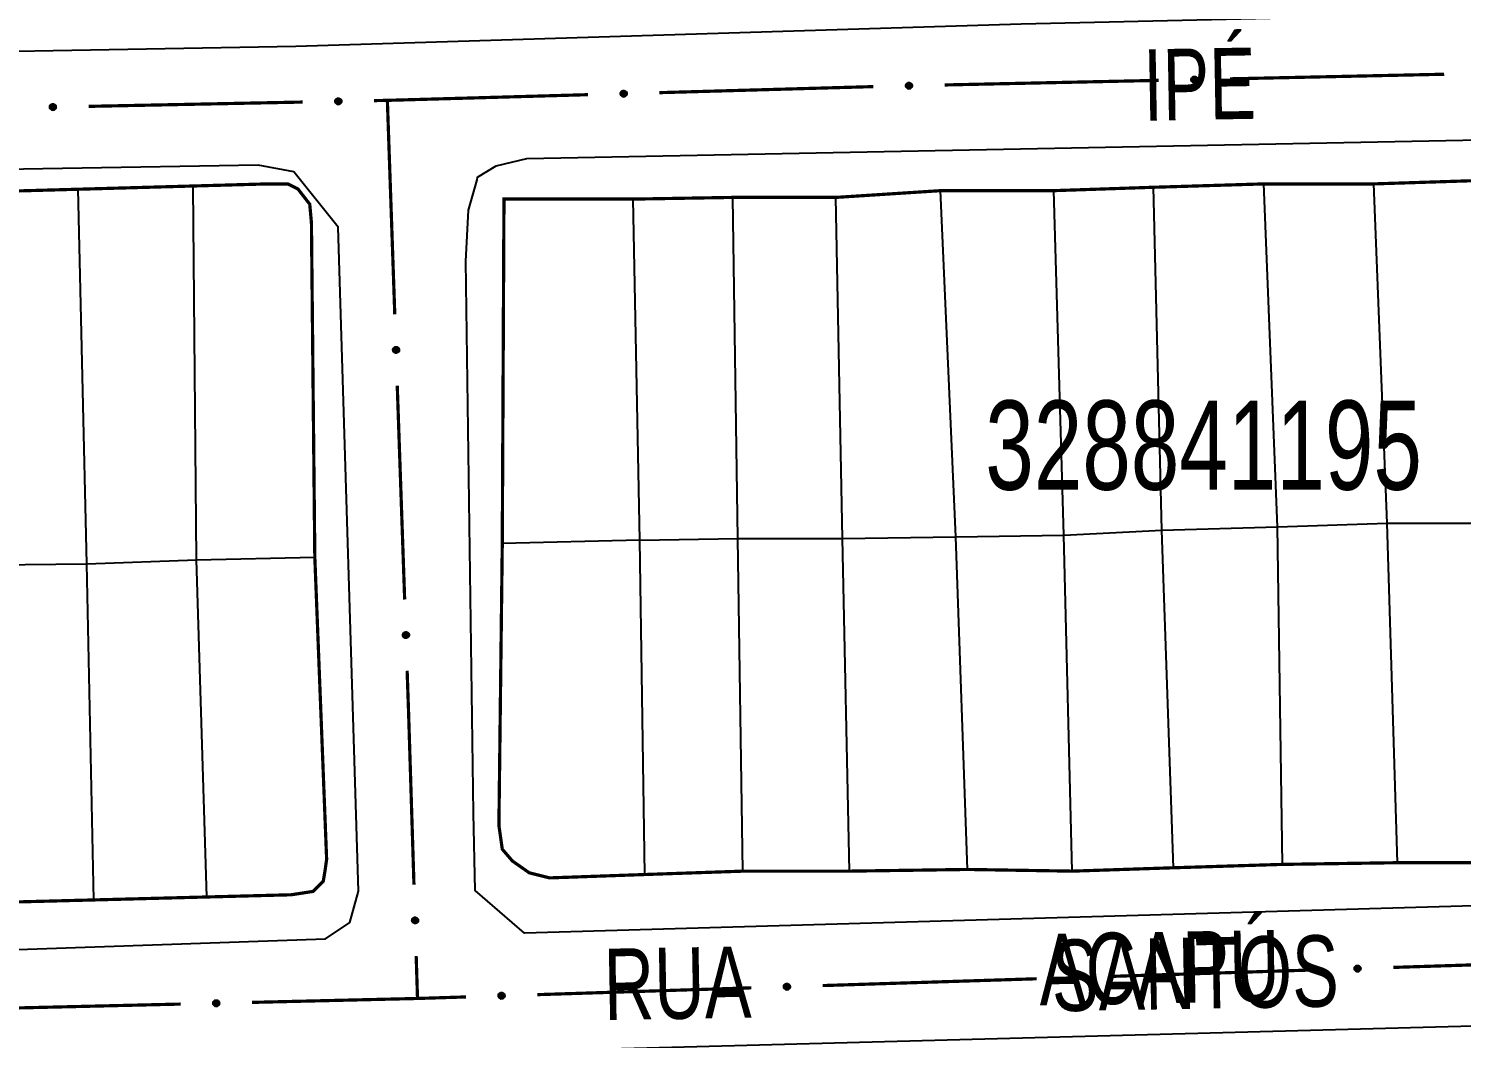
# Model space of a CAD drawing. Extents: x 203604 to 204690, y 4848469 to 4850418.
# Drawn here: x 203975.6 to 204055.9, y 4849957.9 to 4850014.5 of the extents above; entities that cross this region are included whole.
import ezdxf

# ---------------------------------------------------------------- set-up
doc = ezdxf.new("R2010")
doc.units = 0
doc.header["$LTSCALE"] = 1.5
doc.header["$MEASUREMENT"] = 0
for name, color, linetype in [('CD_MALHA_LOTES', 7, 'CONTINUOUS'), ('CD_TXT_QUADRA', 2, 'CONTINUOUS'), ('RU-QUADRA', 210, 'CONTINUOUS'), ('SV-EIXO-RUA-PAV', 20, 'CONTINUOUS'), ('SV-RUA-PAVIM', 7, 'CONTINUOUS'), ('SV-TXT-RUA-PAV', 7, 'CONTINUOUS'), ('SV-TXT-VIA-ATUAL', 250, 'CONTINUOUS')]:
    doc.layers.add(name, color=color, linetype=linetype)
doc.styles.add('ARIAL', font='ARIAL.SHX')

msp = doc.modelspace()

# ---------------------------------------------------------------- linework, layer by layer
at = {"layer": 'CD_MALHA_LOTES', "linetype": 'Continuous', "flags": 128}
for points in [[(204051.027176, 4850005.795959), (204056.896278, 4850005.985285)], [(203973.113545, 4850005.347641), (203978.413129, 4850005.49698)], [(203978.413129, 4850005.49698), (203984.853097, 4850005.678455)], [(203978.894024, 4849984.4968), (203978.413129, 4850005.49698)], [(203984.853097, 4850005.678455), (203989.022957, 4850005.795959), (203990.158912, 4850005.795959), (203990.72689, 4850005.51197), (203991.38953, 4850004.660004), (203991.484193, 4850003.618712), (203991.673519, 4849984.875452)], [(203985.044121, 4849984.715633), (203984.853097, 4850005.678455)], [(204020.877033, 4850005.038656), (204026.746135, 4850005.417307)], [(204026.746135, 4850005.417307), (204033.088551, 4850005.417307)], [(204027.598101, 4849986.011407), (204026.746135, 4850005.417307)], [(204033.088551, 4850005.417307), (204038.673664, 4850005.606633)], [(204033.656529, 4849986.10607), (204033.088551, 4850005.417307)], [(204038.673664, 4850005.606633), (204044.874086, 4850005.795959)], [(204039.146979, 4849986.390059), (204038.673664, 4850005.606633)], [(204045.631389, 4849986.579384), (204044.874086, 4850005.795959)], [(204044.874086, 4850005.795959), (204051.027176, 4850005.795959)], [(204051.78448, 4849986.76871), (204051.027176, 4850005.795959)], [(204002.181104, 4849985.632755), (204002.275767, 4850004.943993)], [(204002.275767, 4850004.943993), (204009.517482, 4850004.943993)], [(204009.517482, 4850004.943993), (204015.102594, 4850005.038656)], [(204009.896133, 4849985.822081), (204009.517482, 4850004.943993)], [(204015.102594, 4850005.038656), (204020.877033, 4850005.038656)], [(204015.386583, 4849985.916744), (204015.102594, 4850005.038656)], [(204021.255685, 4849985.916744), (204020.877033, 4850005.038656)], [(204045.631389, 4849986.579384), (204051.78448, 4849986.76871)], [(204051.78448, 4849986.76871), (204057.369593, 4849986.76871)], [(204052.352457, 4849967.741461), (204051.78448, 4849986.76871)], [(204009.896133, 4849985.822081), (204015.386583, 4849985.916744)], [(204015.386583, 4849985.916744), (204021.255685, 4849985.916744)], [(204015.670572, 4849967.268147), (204015.386583, 4849985.916744)], [(204021.255685, 4849985.916744), (204027.598101, 4849986.011407)], [(204021.634337, 4849967.268147), (204021.255685, 4849985.916744)], [(204027.598101, 4849986.011407), (204033.656529, 4849986.10607)], [(204028.260742, 4849967.36281), (204027.598101, 4849986.011407)], [(204033.656529, 4849986.10607), (204039.146979, 4849986.390059)], [(204034.129843, 4849967.268147), (204033.656529, 4849986.10607)], [(204039.146979, 4849986.390059), (204045.631389, 4849986.579384)], [(204039.809619, 4849967.457472), (204039.146979, 4849986.390059)], [(204045.915378, 4849967.646798), (204045.631389, 4849986.579384)], [(204002.181104, 4849985.632755), (204001.991779, 4849969.824046), (204002.181104, 4849968.498765), (204002.749082, 4849967.836124), (204003.695711, 4849967.173484), (204004.831667, 4849966.889495), (204010.180122, 4849967.078821)], [(204009.896133, 4849985.822081), (204002.181104, 4849985.632755)], [(204010.180122, 4849967.078821), (204009.896133, 4849985.822081)], [(203973.691167, 4849984.441941), (203978.894024, 4849984.4968)], [(203978.894024, 4849984.4968), (203985.044121, 4849984.715633)], [(203979.280217, 4849965.65395), (203978.894024, 4849984.4968)], [(203985.044121, 4849984.715633), (203991.673519, 4849984.875452)], [(203985.618315, 4849965.819397), (203985.044121, 4849984.715633)], [(203991.673519, 4849984.875452), (203992.33616, 4849967.930787), (203992.241497, 4849967.268147), (203992.146834, 4849966.700169), (203991.578856, 4849966.132191), (203990.348238, 4849965.942866), (203985.618315, 4849965.819397)], [(204039.809619, 4849967.457472), (204034.129843, 4849967.268147)], [(204045.915378, 4849967.646798), (204039.809619, 4849967.457472)], [(204052.352457, 4849967.741461), (204045.915378, 4849967.646798)], [(204057.842907, 4849967.741461), (204052.352457, 4849967.741461)], [(204015.670572, 4849967.268147), (204010.180122, 4849967.078821)], [(204021.634337, 4849967.268147), (204015.670572, 4849967.268147)], [(204028.260742, 4849967.36281), (204021.634337, 4849967.268147)], [(204034.129843, 4849967.268147), (204028.260742, 4849967.36281)], [(203985.618315, 4849965.819397), (203979.280217, 4849965.65395)], [(203979.280217, 4849965.65395), (203974.266498, 4849965.523074)]]:
    msp.add_lwpolyline(points, dxfattribs=at)
at = {"layer": 'RU-QUADRA', "linetype": 'Continuous', "const_width": 0.18, "flags": 128}
for points in [[(204056.896278, 4850005.985285), (204051.027176, 4850005.795959), (204044.874086, 4850005.795959), (204038.673664, 4850005.606633), (204033.088551, 4850005.417307), (204026.746135, 4850005.417307), (204020.877033, 4850005.038656), (204015.102594, 4850005.038656), (204009.517482, 4850004.943993), (204002.275767, 4850004.943993), (204002.181104, 4849985.632755), (204001.991779, 4849969.824046), (204002.181104, 4849968.498765), (204002.749082, 4849967.836124), (204003.695711, 4849967.173484), (204004.831667, 4849966.889495), (204010.180122, 4849967.078821), (204015.670572, 4849967.268147), (204021.634337, 4849967.268147), (204028.260742, 4849967.36281), (204034.129843, 4849967.268147), (204039.809619, 4849967.457472), (204045.915378, 4849967.646798), (204052.352457, 4849967.741461), (204057.842907, 4849967.741461)], [(203974.266498, 4849965.523074), (203979.280217, 4849965.65395), (203985.618315, 4849965.819397), (203990.348238, 4849965.942866), (203991.578856, 4849966.132191), (203992.146834, 4849966.700169), (203992.241497, 4849967.268147), (203992.33616, 4849967.930787), (203991.673519, 4849984.875452), (203991.484193, 4850003.618712), (203991.38953, 4850004.660004), (203990.72689, 4850005.51197), (203990.158912, 4850005.795959), (203989.022957, 4850005.795959), (203984.853097, 4850005.678455), (203978.413129, 4850005.49698), (203973.113545, 4850005.347641)]]:
    msp.add_lwpolyline(points, dxfattribs=at)
at = {"layer": 'SV-EIXO-RUA-PAV', "const_width": 0.18}
for points in [[(204026.979168, 4850011.343294), (204038.976405, 4850011.600777)], [(204042.975485, 4850011.686604), (204054.972722, 4850011.944087)], [(203995.74, 4850010.48), (204006.98666, 4850010.798041)], [(204010.985062, 4850010.91111), (204022.980267, 4850011.250318)], [(203978.994545, 4850010.143128), (203990.992117, 4850010.384489)], [(203994.991308, 4850010.464943), (203995.74, 4850010.48)], [(203995.74, 4850010.48), (203996.155592, 4849998.487199)], [(203996.294123, 4849994.489598), (203996.709715, 4849982.496797)], [(203996.848246, 4849978.499197), (203996.917511, 4849976.500396)], [(203996.917511, 4849976.500396), (203996.93, 4849976.14)], [(203996.93, 4849976.14), (203997.230896, 4849966.50531)], [(203997.355757, 4849962.507259), (203997.418188, 4849960.508234)], [(204036.125989, 4849961.361812), (204048.119914, 4849961.743616)], [(204052.117889, 4849961.870884), (204064.111813, 4849962.252687)], [(204020.13409, 4849960.852741), (204032.128014, 4849961.234544)], [(203988.148195, 4849959.910091), (203997.14567, 4849960.123268)], [(203997.14567, 4849960.123268), (203997.43, 4849960.13)], [(203997.418188, 4849960.508234), (203997.43, 4849960.13)], [(203997.43, 4849960.13), (204000.144216, 4849960.216402)], [(204004.14219, 4849960.34367), (204016.136115, 4849960.725473)], [(203972.95, 4849959.55), (203984.149317, 4849959.815345)]]:
    msp.add_lwpolyline(points, dxfattribs=at)
at = {"layer": 'SV-EIXO-RUA-PAV'}
for points in [[(204040.829936, 4850011.750663), (204040.863265, 4850011.786456), (204040.89923, 4850011.810403), (204040.934975, 4850011.821743), (204040.969174, 4850011.823527), (204041.004368, 4850011.821412), (204041.039379, 4850011.811451), (204041.07579, 4850011.791788), (204041.11193, 4850011.758605), (204041.13404, 4850011.720151), (204041.147032, 4850011.685702), (204041.150946, 4850011.650148), (204041.148318, 4850011.615993), (204041.136769, 4850011.579967), (204041.116482, 4850011.543263), (204041.082236, 4850011.507731), (204041.046817, 4850011.484495), (204041.011954, 4850011.474435), (204040.976186, 4850011.470726), (204040.940282, 4850011.473317), (204040.90597, 4850011.483293), (204040.869052, 4850011.503785), (204040.834429, 4850011.53805), (204040.810851, 4850011.573112), (204040.800304, 4850011.607824), (204040.797446, 4850011.643121), (204040.799138, 4850011.678445), (204040.807686, 4850011.714057), (204040.829936, 4850011.750663)], [(204008.839126, 4850010.96055), (204008.872212, 4850010.99657), (204008.908012, 4850011.020762), (204008.943679, 4850011.032344), (204008.977865, 4850011.034362), (204009.013073, 4850011.032486), (204009.048151, 4850011.022764), (204009.084695, 4850011.003349), (204009.12106, 4850010.970414), (204009.143432, 4850010.932111), (204009.156659, 4850010.897751), (204009.160814, 4850010.862224), (204009.158419, 4850010.828053), (204009.147115, 4850010.791949), (204009.127079, 4850010.755108), (204009.093076, 4850010.719343), (204009.057816, 4850010.695866), (204009.023023, 4850010.685569), (204008.98728, 4850010.681617), (204008.95136, 4850010.683962), (204008.916981, 4850010.693704), (204008.879924, 4850010.713945), (204008.845068, 4850010.747973), (204008.821252, 4850010.782874), (204008.810468, 4850010.817513), (204008.80737, 4850010.85279), (204008.808822, 4850010.888125), (204008.817127, 4850010.923794), (204008.839126, 4850010.96055)], [(204024.833619, 4850011.407353), (204024.866949, 4850011.443146), (204024.902913, 4850011.467094), (204024.938658, 4850011.478433), (204024.972858, 4850011.480217), (204025.008051, 4850011.478102), (204025.043063, 4850011.468141), (204025.079473, 4850011.448478), (204025.115614, 4850011.415296), (204025.137724, 4850011.376841), (204025.150716, 4850011.342392), (204025.15463, 4850011.306838), (204025.152002, 4850011.272683), (204025.140452, 4850011.236657), (204025.120165, 4850011.199954), (204025.08592, 4850011.164421), (204025.0505, 4850011.141185), (204025.015638, 4850011.131125), (204024.979869, 4850011.127417), (204024.943966, 4850011.130007), (204024.909654, 4850011.139983), (204024.872735, 4850011.160475), (204024.838112, 4850011.19474), (204024.814534, 4850011.229803), (204024.803987, 4850011.264514), (204024.801129, 4850011.299811), (204024.802822, 4850011.335136), (204024.81137, 4850011.370747), (204024.833619, 4850011.407353)], [(203976.849084, 4850010.21007), (203976.882461, 4850010.245819), (203976.918458, 4850010.269717), (203976.954218, 4850010.281009), (203976.98842, 4850010.282747), (203977.023611, 4850010.280585), (203977.058609, 4850010.270576), (203977.094993, 4850010.250864), (203977.131089, 4850010.217634), (203977.153147, 4850010.179149), (203977.166093, 4850010.144683), (203977.169959, 4850010.109123), (203977.167285, 4850010.074973), (203977.155687, 4850010.038962), (203977.135351, 4850010.002286), (203977.101058, 4850009.966799), (203977.065607, 4850009.943611), (203977.030731, 4850009.933598), (203976.994958, 4850009.929937), (203976.959057, 4850009.932576), (203976.924759, 4850009.942598), (203976.887868, 4850009.96314), (203976.853291, 4850009.997452), (203976.82976, 4850010.032545), (203976.81926, 4850010.067271), (203976.816449, 4850010.102572), (203976.818189, 4850010.137894), (203976.826785, 4850010.173494), (203976.849084, 4850010.21007)], [(203992.845847, 4850010.531885), (203992.879225, 4850010.567633), (203992.915221, 4850010.591532), (203992.950981, 4850010.602824), (203992.985183, 4850010.604562), (203993.020374, 4850010.602399), (203993.055372, 4850010.592391), (203993.091756, 4850010.572679), (203993.127852, 4850010.539448), (203993.14991, 4850010.500964), (203993.162856, 4850010.466498), (203993.166722, 4850010.430938), (203993.164049, 4850010.396787), (203993.15245, 4850010.360777), (203993.132114, 4850010.3241), (203993.097821, 4850010.288614), (203993.06237, 4850010.265426), (203993.027494, 4850010.255412), (203992.991721, 4850010.251752), (203992.95582, 4850010.25439), (203992.921522, 4850010.264413), (203992.884631, 4850010.284955), (203992.850054, 4850010.319266), (203992.826524, 4850010.35436), (203992.816023, 4850010.389086), (203992.813212, 4850010.424387), (203992.814952, 4850010.459709), (203992.823548, 4850010.495309), (203992.845847, 4850010.531885)], [(203996.329896, 4849996.635805), (203996.366126, 4849996.60295), (203996.390545, 4849996.567305), (203996.402354, 4849996.531712), (203996.404589, 4849996.497539), (203996.402938, 4849996.462321), (203996.393439, 4849996.427181), (203996.374258, 4849996.390514), (203996.341555, 4849996.35394), (203996.303395, 4849996.331325), (203996.26912, 4849996.31788), (203996.233621, 4849996.313498), (203996.199435, 4849996.315675), (203996.163259, 4849996.326749), (203996.126291, 4849996.34655), (203996.09031, 4849996.380324), (203996.06661, 4849996.415435), (203996.056091, 4849996.450161), (203996.051912, 4849996.485878), (203996.054028, 4849996.521813), (203996.063551, 4849996.556253), (203996.083555, 4849996.593438), (203996.117361, 4849996.62851), (203996.152109, 4849996.652548), (203996.186679, 4849996.663552), (203996.221935, 4849996.666875), (203996.257279, 4849996.665648), (203996.293, 4849996.65757), (203996.329896, 4849996.635805)], [(203996.884019, 4849980.645403), (203996.920248, 4849980.612548), (203996.944667, 4849980.576903), (203996.956477, 4849980.54131), (203996.958712, 4849980.507137), (203996.957061, 4849980.471919), (203996.947562, 4849980.436779), (203996.92838, 4849980.400113), (203996.895677, 4849980.363538), (203996.857518, 4849980.340923), (203996.823243, 4849980.327478), (203996.787743, 4849980.323096), (203996.753557, 4849980.325273), (203996.717382, 4849980.336347), (203996.680414, 4849980.356149), (203996.644433, 4849980.389923), (203996.620733, 4849980.425033), (203996.610214, 4849980.459759), (203996.606034, 4849980.495476), (203996.608151, 4849980.531411), (203996.617674, 4849980.565851), (203996.637678, 4849980.603037), (203996.671484, 4849980.638108), (203996.706232, 4849980.662146), (203996.740802, 4849980.67315), (203996.776058, 4849980.676473), (203996.811402, 4849980.675246), (203996.847123, 4849980.667169), (203996.884019, 4849980.645403)], [(203997.398868, 4849964.653331), (203997.434985, 4849964.620353), (203997.459283, 4849964.584624), (203997.470971, 4849964.548991), (203997.473089, 4849964.514811), (203997.471317, 4849964.479598), (203997.461698, 4849964.444491), (203997.442391, 4849964.40789), (203997.409563, 4849964.371428), (203997.371327, 4849964.348943), (203997.337006, 4849964.335615), (203997.301492, 4849964.331355), (203997.267313, 4849964.333649), (203997.231176, 4849964.344846), (203997.194276, 4849964.364774), (203997.15841, 4849964.398671), (203997.13483, 4849964.433862), (203997.12443, 4849964.468625), (203997.120373, 4849964.504355), (203997.122613, 4849964.540283), (203997.132253, 4849964.574691), (203997.152384, 4849964.611807), (203997.18631, 4849964.646763), (203997.22114, 4849964.670682), (203997.255747, 4849964.681568), (203997.291014, 4849964.68477), (203997.326354, 4849964.683422), (203997.362047, 4849964.675223), (203997.398868, 4849964.653331)], [(204049.971791, 4849961.912703), (204050.004748, 4849961.94884), (204050.040462, 4849961.973159), (204050.076088, 4849961.984868), (204050.110267, 4849961.987007), (204050.14548, 4849961.985256), (204050.180594, 4849961.975658), (204050.217206, 4849961.956374), (204050.253688, 4849961.923568), (204050.276196, 4849961.885344), (204050.289544, 4849961.851032), (204050.293826, 4849961.81552), (204050.291552, 4849961.78134), (204050.280377, 4849961.745197), (204050.260471, 4849961.708284), (204050.226596, 4849961.672399), (204050.191419, 4849961.648797), (204050.156663, 4849961.638376), (204050.120934, 4849961.634297), (204050.085006, 4849961.636515), (204050.050592, 4849961.646135), (204050.013464, 4849961.666244), (204049.978487, 4849961.700149), (204049.954547, 4849961.734964), (204049.943641, 4849961.769565), (204049.940417, 4849961.80483), (204049.941743, 4849961.84017), (204049.949922, 4849961.875869), (204049.971791, 4849961.912703)], [(204033.979892, 4849961.403632), (204034.012848, 4849961.439769), (204034.048563, 4849961.464087), (204034.084188, 4849961.475797), (204034.118368, 4849961.477935), (204034.153581, 4849961.476185), (204034.188694, 4849961.466587), (204034.225306, 4849961.447302), (204034.261789, 4849961.414496), (204034.284296, 4849961.376273), (204034.297645, 4849961.34196), (204034.301927, 4849961.306449), (204034.299653, 4849961.272269), (204034.288477, 4849961.236125), (204034.268572, 4849961.199213), (204034.234696, 4849961.163327), (204034.199519, 4849961.139726), (204034.164763, 4849961.129305), (204034.129035, 4849961.125226), (204034.093106, 4849961.127444), (204034.058693, 4849961.137064), (204034.021564, 4849961.157173), (204033.986588, 4849961.191077), (204033.962648, 4849961.225893), (204033.951742, 4849961.260494), (204033.948518, 4849961.295759), (204033.949844, 4849961.331099), (204033.958022, 4849961.366797), (204033.979892, 4849961.403632)], [(204001.996093, 4849960.385489), (204002.02905, 4849960.421626), (204002.064764, 4849960.445945), (204002.100389, 4849960.457654), (204002.134569, 4849960.459793), (204002.169782, 4849960.458042), (204002.204895, 4849960.448444), (204002.241508, 4849960.42916), (204002.27799, 4849960.396354), (204002.300497, 4849960.35813), (204002.313846, 4849960.323818), (204002.318128, 4849960.288306), (204002.315854, 4849960.254126), (204002.304679, 4849960.217983), (204002.284773, 4849960.18107), (204002.250897, 4849960.145185), (204002.215721, 4849960.121583), (204002.180965, 4849960.111162), (204002.145236, 4849960.107083), (204002.109308, 4849960.109301), (204002.074894, 4849960.118921), (204002.037765, 4849960.13903), (204002.002789, 4849960.172935), (204001.978849, 4849960.20775), (204001.967943, 4849960.242351), (204001.964719, 4849960.277616), (204001.966045, 4849960.312956), (204001.974224, 4849960.348655), (204001.996093, 4849960.385489)], [(204017.987992, 4849960.89456), (204018.020949, 4849960.930697), (204018.056663, 4849960.955016), (204018.092289, 4849960.966725), (204018.126468, 4849960.968864), (204018.161682, 4849960.967113), (204018.196795, 4849960.957516), (204018.233407, 4849960.938231), (204018.269889, 4849960.905425), (204018.292397, 4849960.867202), (204018.305745, 4849960.832889), (204018.310027, 4849960.797377), (204018.307754, 4849960.763198), (204018.296578, 4849960.727054), (204018.276672, 4849960.690142), (204018.242797, 4849960.654256), (204018.20762, 4849960.630655), (204018.172864, 4849960.620234), (204018.137136, 4849960.616155), (204018.101207, 4849960.618373), (204018.066793, 4849960.627993), (204018.029665, 4849960.648102), (204017.994688, 4849960.682006), (204017.970749, 4849960.716822), (204017.959842, 4849960.751422), (204017.956618, 4849960.786688), (204017.957945, 4849960.822028), (204017.966123, 4849960.857726), (204017.987992, 4849960.89456)], [(203986.002509, 4849959.969364), (203986.035758, 4849960.005232), (203986.071669, 4849960.029259), (203986.107389, 4849960.040679), (203986.141584, 4849960.042539), (203986.176783, 4849960.040502), (203986.211816, 4849960.030619), (203986.248271, 4849960.011037), (203986.284485, 4849959.977936), (203986.306681, 4849959.939531), (203986.31975, 4849959.905111), (203986.323743, 4849959.869565), (203986.321191, 4849959.835405), (203986.309722, 4849959.799353), (203986.289517, 4849959.762604), (203986.25535, 4849959.726995), (203986.219983, 4849959.703681), (203986.185143, 4849959.693543), (203986.149383, 4849959.689755), (203986.113473, 4849959.692265), (203986.079139, 4849959.702164), (203986.042175, 4849959.722575), (203986.007476, 4849959.756762), (203985.98382, 4849959.791772), (203985.973195, 4849959.82646), (203985.970259, 4849959.86175), (203985.971872, 4849959.897078), (203985.980341, 4849959.932709), (203986.002509, 4849959.969364)]]:
    msp.add_lwpolyline(points, close=True, dxfattribs=at)
for points in [[(204040.797446, 4850011.643121), (204041.147032, 4850011.685702)], [(204040.799138, 4850011.678445), (204041.13404, 4850011.720151)], [(204040.800304, 4850011.607824), (204041.150946, 4850011.650148)], [(204040.801481, 4850011.625097), (204041.147287, 4850011.665275)], [(204040.802055, 4850011.66196), (204041.135525, 4850011.704602)], [(204040.807686, 4850011.714057), (204041.11193, 4850011.758605)], [(204040.808144, 4850011.696211), (204041.118393, 4850011.73972)], [(204040.809063, 4850011.589774), (204041.146626, 4850011.632504)], [(204040.810851, 4850011.573112), (204041.148318, 4850011.615993)], [(204040.81969, 4850011.73058), (204041.090377, 4850011.77324)], [(204040.824831, 4850011.554626), (204041.137838, 4850011.59683)], [(204040.829936, 4850011.750663), (204041.07579, 4850011.791788)], [(204040.834429, 4850011.53805), (204041.136769, 4850011.579967)], [(204040.848883, 4850011.769422), (204041.0502, 4850011.801039)], [(204040.863265, 4850011.786456), (204041.039379, 4850011.811451)], [(204040.883708, 4850011.800196), (204041.013044, 4850011.815255)], [(204040.89923, 4850011.810403), (204041.004368, 4850011.821412)], [(204008.80737, 4850010.85279), (204009.156659, 4850010.897751)], [(204008.808822, 4850010.888125), (204009.143432, 4850010.932111)], [(204008.810468, 4850010.817513), (204009.160814, 4850010.862224)], [(204008.811528, 4850010.834793), (204009.157053, 4850010.877326)], [(204008.811851, 4850010.871659), (204009.145022, 4850010.916573)], [(204008.817127, 4850010.923794), (204009.12106, 4850010.970414)], [(204008.817706, 4850010.905952), (204009.127652, 4850010.951573)], [(204008.819351, 4850010.799523), (204009.156614, 4850010.844552)], [(204008.821252, 4850010.782874), (204009.158419, 4850010.828053)], [(204008.829018, 4850010.940398), (204009.099408, 4850010.984901)], [(204008.835358, 4850010.764484), (204009.148069, 4850010.808819)], [(204008.839126, 4850010.96055), (204009.084695, 4850011.003349)], [(204008.845068, 4850010.747973), (204009.147115, 4850010.791949)], [(204008.857945, 4850010.979438), (204009.059043, 4850011.012426)], [(204008.872212, 4850010.99657), (204009.048151, 4850011.022764)], [(204008.89256, 4850011.010449), (204009.021791, 4850011.026389)], [(204008.908012, 4850011.020762), (204009.013073, 4850011.032486)], [(204024.801129, 4850011.299811), (204025.150716, 4850011.342392)], [(204024.802822, 4850011.335136), (204025.137724, 4850011.376841)], [(204024.803987, 4850011.264514), (204025.15463, 4850011.306838)], [(204024.805165, 4850011.281787), (204025.150971, 4850011.321965)], [(204024.805738, 4850011.31865), (204025.139208, 4850011.361293)], [(204024.81137, 4850011.370747), (204025.115614, 4850011.415296)], [(204024.811828, 4850011.352902), (204025.122077, 4850011.396411)], [(204024.812747, 4850011.246464), (204025.150309, 4850011.289194)], [(204024.814534, 4850011.229803), (204025.152002, 4850011.272683)], [(204024.823373, 4850011.38727), (204025.09406, 4850011.42993)], [(204024.828515, 4850011.211317), (204025.141521, 4850011.25352)], [(204024.833619, 4850011.407353), (204025.079473, 4850011.448478)], [(204024.838112, 4850011.19474), (204025.140452, 4850011.236657)], [(204024.852566, 4850011.426112), (204025.053884, 4850011.45773)], [(204024.85923, 4850011.17922), (204025.127276, 4850011.217729)], [(204024.866949, 4850011.443146), (204025.043063, 4850011.468141)], [(204024.872735, 4850011.160475), (204025.120165, 4850011.199954)], [(204024.887392, 4850011.456886), (204025.016728, 4850011.471945)], [(204024.896649, 4850011.152726), (204025.095296, 4850011.181557)], [(204024.902913, 4850011.467094), (204025.008051, 4850011.478102)], [(204024.909654, 4850011.139983), (204025.08592, 4850011.164421)], [(204024.931135, 4850011.135723), (204025.061806, 4850011.152176)], [(204024.943966, 4850011.130007), (204025.0505, 4850011.141185)], [(204040.855546, 4850011.52253), (204041.123593, 4850011.561038)], [(204040.869052, 4850011.503785), (204041.116482, 4850011.543263)], [(204040.892965, 4850011.496036), (204041.091613, 4850011.524866)], [(204040.90597, 4850011.483293), (204041.082236, 4850011.507731)], [(204040.927451, 4850011.479033), (204041.058122, 4850011.495486)], [(204040.940282, 4850011.473317), (204041.046817, 4850011.484495)], [(203976.816449, 4850010.102572), (203977.166093, 4850010.144683)], [(203976.818189, 4850010.137894), (203977.153147, 4850010.179149)], [(203976.81926, 4850010.067271), (203977.169959, 4850010.109123)], [(203976.820461, 4850010.084542), (203977.16632, 4850010.124255)], [(203976.821084, 4850010.121404), (203977.154611, 4850010.163599)], [(203976.826785, 4850010.173494), (203977.131089, 4850010.217634)], [(203976.827219, 4850010.155648), (203977.137526, 4850010.19874)], [(203976.827995, 4850010.049209), (203977.165615, 4850010.091486)], [(203976.82976, 4850010.032545), (203977.167285, 4850010.074973)], [(203976.838811, 4850010.190001), (203977.109555, 4850010.232297)], [(203976.843716, 4850010.014041), (203977.156779, 4850010.055823)], [(203976.849084, 4850010.21007), (203977.094993, 4850010.250864)], [(203976.853291, 4850009.997452), (203977.155687, 4850010.038962)], [(203976.868056, 4850010.228804), (203977.069415, 4850010.26015)], [(203976.874388, 4850009.981903), (203977.142486, 4850010.020051)], [(203976.882461, 4850010.245819), (203977.058609, 4850010.270576)], [(203976.887868, 4850009.96314), (203977.135351, 4850010.002286)], [(203976.902922, 4850010.259531), (203977.032279, 4850010.274416)], [(203976.911771, 4850009.955359), (203977.110457, 4850009.983922)], [(203976.918458, 4850010.269717), (203977.023611, 4850010.280585)], [(203992.813212, 4850010.424387), (203993.162856, 4850010.466498)], [(203992.814952, 4850010.459709), (203993.14991, 4850010.500964)], [(203992.816023, 4850010.389086), (203993.166722, 4850010.430938)], [(203992.817224, 4850010.406357), (203993.163084, 4850010.44607)], [(203992.817847, 4850010.443219), (203993.151374, 4850010.485414)], [(203992.823548, 4850010.495309), (203993.127852, 4850010.539448)], [(203992.823982, 4850010.477463), (203993.134289, 4850010.520555)], [(203992.824759, 4850010.371024), (203993.162378, 4850010.413301)], [(203992.826524, 4850010.35436), (203993.164049, 4850010.396787)], [(203992.835574, 4850010.511816), (203993.106318, 4850010.554112)], [(203992.840479, 4850010.335855), (203993.153542, 4850010.377638)], [(203992.845847, 4850010.531885), (203993.091756, 4850010.572679)], [(203992.850054, 4850010.319266), (203993.15245, 4850010.360777)], [(203992.864819, 4850010.550618), (203993.066179, 4850010.581965)], [(203992.871151, 4850010.303717), (203993.139249, 4850010.341866)], [(203992.879225, 4850010.567633), (203993.055372, 4850010.592391)], [(203992.884631, 4850010.284955), (203993.132114, 4850010.3241)], [(203992.899686, 4850010.581345), (203993.029042, 4850010.596231)], [(203992.908535, 4850010.277173), (203993.107221, 4850010.305737)], [(203992.915221, 4850010.591532), (203993.020374, 4850010.602399)], [(203992.921522, 4850010.264413), (203993.097821, 4850010.288614)], [(203992.942997, 4850010.260124), (203993.073691, 4850010.276401)], [(203992.95582, 4850010.25439), (203993.06237, 4850010.265426)], [(204008.866291, 4850010.732597), (204009.134069, 4850010.772931)], [(204008.879924, 4850010.713945), (204009.127079, 4850010.755108)], [(204008.90389, 4850010.706359), (204009.102336, 4850010.736542)], [(204008.916981, 4850010.693704), (204009.093076, 4850010.719343)], [(204008.93849, 4850010.689591), (204009.069046, 4850010.706934)], [(204008.95136, 4850010.683962), (204009.057816, 4850010.695866)], [(203976.924759, 4850009.942598), (203977.101058, 4850009.966799)], [(203976.946234, 4850009.93831), (203977.076927, 4850009.954587)], [(203976.959057, 4850009.932576), (203977.065607, 4850009.943611)], [(203996.054028, 4849996.521813), (203996.06661, 4849996.415435)], [(203996.059575, 4849996.534718), (203996.077749, 4849996.404275)], [(203996.063551, 4849996.556253), (203996.09031, 4849996.380324)], [(203996.076122, 4849996.569425), (203996.107568, 4849996.371174)], [(203996.083555, 4849996.593438), (203996.126291, 4849996.34655)], [(203996.10212, 4849996.60719), (203996.144159, 4849996.339674)], [(203996.117361, 4849996.62851), (203996.163259, 4849996.326749)], [(203996.133809, 4849996.638325), (203996.180135, 4849996.325902)], [(203996.152109, 4849996.652548), (203996.199435, 4849996.315675)], [(203996.168746, 4849996.654555), (203996.215922, 4849996.317585)], [(203996.186679, 4849996.663552), (203996.233621, 4849996.313498)], [(203996.203966, 4849996.662602), (203996.248698, 4849996.317355)], [(203996.221935, 4849996.666875), (203996.26912, 4849996.31788)], [(203996.240833, 4849996.662514), (203996.287867, 4849996.329636)], [(203996.257279, 4849996.665648), (203996.303395, 4849996.331325)], [(203996.275162, 4849996.656877), (203996.322757, 4849996.347229)], [(203996.293, 4849996.65757), (203996.341555, 4849996.35394)], [(203996.30968, 4849996.645785), (203996.355904, 4849996.375684)], [(203996.329896, 4849996.635805), (203996.374258, 4849996.390514)], [(203996.348903, 4849996.617107), (203996.383171, 4849996.416224)], [(203996.366126, 4849996.60295), (203996.393439, 4849996.427181)], [(203996.380133, 4849996.58269), (203996.396896, 4849996.453564)], [(203996.390545, 4849996.567305), (203996.402938, 4849996.462321)], [(203996.608151, 4849980.531411), (203996.620733, 4849980.425033)], [(203996.613698, 4849980.544316), (203996.631872, 4849980.413873)], [(203996.617674, 4849980.565851), (203996.644433, 4849980.389923)], [(203996.630245, 4849980.579023), (203996.661691, 4849980.380773)], [(203996.637678, 4849980.603037), (203996.680414, 4849980.356149)], [(203996.656243, 4849980.616788), (203996.698281, 4849980.349273)], [(203996.671484, 4849980.638108), (203996.717382, 4849980.336347)], [(203996.687932, 4849980.647924), (203996.734258, 4849980.3355)], [(203996.706232, 4849980.662146), (203996.753557, 4849980.325273)], [(203996.722869, 4849980.664153), (203996.770045, 4849980.327183)], [(203996.740802, 4849980.67315), (203996.787743, 4849980.323096)], [(203996.758089, 4849980.6722), (203996.802821, 4849980.326954)], [(203996.776058, 4849980.676473), (203996.823243, 4849980.327478)], [(203996.794956, 4849980.672113), (203996.84199, 4849980.339234)], [(203996.811402, 4849980.675246), (203996.857518, 4849980.340923)], [(203996.829285, 4849980.666475), (203996.876879, 4849980.356827)], [(203996.847123, 4849980.667169), (203996.895677, 4849980.363538)], [(203996.863803, 4849980.655384), (203996.910027, 4849980.385282)], [(203996.884019, 4849980.645403), (203996.92838, 4849980.400113)], [(203996.903026, 4849980.626705), (203996.937294, 4849980.425822)], [(203996.920248, 4849980.612548), (203996.947562, 4849980.436779)], [(203996.934256, 4849980.592289), (203996.951019, 4849980.463162)], [(203996.944667, 4849980.576903), (203996.957061, 4849980.471919)], [(203997.122613, 4849964.540283), (203997.13483, 4849964.433862)], [(203997.128204, 4849964.553169), (203997.145931, 4849964.422664)], [(203997.132253, 4849964.574691), (203997.15841, 4849964.398671)], [(203997.144869, 4849964.587819), (203997.175637, 4849964.389462)], [(203997.152384, 4849964.611807), (203997.194276, 4849964.364774)], [(203997.170996, 4849964.625495), (203997.21212, 4849964.357837)], [(203997.18631, 4849964.646763), (203997.231176, 4849964.344846)], [(203997.202792, 4849964.656522), (203997.248048, 4849964.343942)], [(203997.22114, 4849964.670682), (203997.267313, 4849964.333649)], [(203997.237783, 4849964.672632), (203997.283807, 4849964.335503)], [(203997.255747, 4849964.681568), (203997.301492, 4849964.331355)], [(203997.273031, 4849964.680559), (203997.316582, 4849964.335161)], [(203997.291014, 4849964.68477), (203997.337006, 4849964.335615)], [(203997.309897, 4849964.680345), (203997.355793, 4849964.347307)], [(203997.326354, 4849964.683422), (203997.371327, 4849964.348943)], [(203997.344207, 4849964.67459), (203997.390742, 4849964.364781)], [(203997.362047, 4849964.675223), (203997.409563, 4849964.371428)], [(203997.378687, 4849964.663381), (203997.423987, 4849964.393123)], [(203997.398868, 4849964.653331), (203997.442391, 4849964.40789)], [(203997.417812, 4849964.634568), (203997.451393, 4849964.433569)], [(203997.434985, 4849964.620353), (203997.461698, 4849964.444491)], [(203997.448924, 4849964.600045), (203997.465245, 4849964.470862)], [(203997.459283, 4849964.584624), (203997.471317, 4849964.479598)], [(204049.940417, 4849961.80483), (204050.289544, 4849961.851032)], [(204049.941743, 4849961.84017), (204050.276196, 4849961.885344)], [(204049.943641, 4849961.769565), (204050.293826, 4849961.81552)], [(204049.944639, 4849961.786849), (204050.290011, 4849961.830608)], [(204049.944831, 4849961.823716), (204050.277841, 4849961.869812)], [(204049.949922, 4849961.875869), (204050.253688, 4849961.923568)], [(204049.950565, 4849961.858029), (204050.260346, 4849961.904751)], [(204049.952587, 4849961.751606), (204050.289689, 4849961.797833)], [(204049.961754, 4849961.892515), (204050.231984, 4849961.937978)], [(204049.971791, 4849961.912703), (204050.217206, 4849961.956374)], [(204049.990543, 4849961.931658), (204050.191521, 4849961.96536)], [(204050.004748, 4849961.94884), (204050.180594, 4849961.975658)], [(204050.025047, 4849961.962791), (204050.15422, 4849961.97919)], [(204050.040462, 4849961.973159), (204050.14548, 4849961.985256)], [(204033.948518, 4849961.295759), (204034.297645, 4849961.34196)], [(204033.949844, 4849961.331099), (204034.284296, 4849961.376273)], [(204033.951742, 4849961.260494), (204034.301927, 4849961.306449)], [(204033.95274, 4849961.277778), (204034.298111, 4849961.321537)], [(204033.952932, 4849961.314644), (204034.285942, 4849961.360741)], [(204033.958022, 4849961.366797), (204034.261789, 4849961.414496)], [(204033.958665, 4849961.348957), (204034.268447, 4849961.395679)], [(204033.960688, 4849961.242535), (204034.297789, 4849961.288762)], [(204033.962648, 4849961.225893), (204034.299653, 4849961.272269)], [(204033.969855, 4849961.383444), (204034.240085, 4849961.428907)], [(204033.976819, 4849961.207553), (204034.289371, 4849961.252998)], [(204033.979892, 4849961.403632), (204034.225306, 4849961.447302)], [(204033.986588, 4849961.191077), (204034.288477, 4849961.236125)], [(204033.998643, 4849961.422586), (204034.199622, 4849961.456288)], [(204034.007865, 4849961.175776), (204034.275498, 4849961.217061)], [(204034.012848, 4849961.439769), (204034.188694, 4849961.466587)], [(204034.021564, 4849961.157173), (204034.268572, 4849961.199213)], [(204034.033148, 4849961.453719), (204034.162321, 4849961.470118)], [(204034.045557, 4849961.149672), (204034.243895, 4849961.180559)], [(204034.048563, 4849961.464087), (204034.153581, 4849961.476185)], [(204034.058693, 4849961.137064), (204034.234696, 4849961.163327)], [(204034.080217, 4849961.133027), (204034.210711, 4849961.150833)], [(204034.093106, 4849961.127444), (204034.199519, 4849961.139726)], [(204049.954547, 4849961.734964), (204050.291552, 4849961.78134)], [(204049.968718, 4849961.716624), (204050.281271, 4849961.762069)], [(204049.978487, 4849961.700149), (204050.280377, 4849961.745197)], [(204049.999765, 4849961.684848), (204050.267397, 4849961.726132)], [(204050.013464, 4849961.666244), (204050.260471, 4849961.708284)], [(204050.037456, 4849961.658743), (204050.235794, 4849961.689631)], [(204050.050592, 4849961.646135), (204050.226596, 4849961.672399)], [(204050.072116, 4849961.642099), (204050.20261, 4849961.659905)], [(204050.085006, 4849961.636515), (204050.191419, 4849961.648797)], [(204001.964719, 4849960.277616), (204002.313846, 4849960.323818)], [(204001.966045, 4849960.312956), (204002.300497, 4849960.35813)], [(204001.967943, 4849960.242351), (204002.318128, 4849960.288306)], [(204001.968941, 4849960.259635), (204002.314312, 4849960.303394)], [(204001.969133, 4849960.296502), (204002.302143, 4849960.342598)], [(204001.974224, 4849960.348655), (204002.27799, 4849960.396354)], [(204001.974867, 4849960.330815), (204002.284648, 4849960.377537)], [(204001.976889, 4849960.224392), (204002.313991, 4849960.270619)], [(204001.978849, 4849960.20775), (204002.315854, 4849960.254126)], [(204001.986056, 4849960.365301), (204002.256286, 4849960.410764)], [(204001.99302, 4849960.18941), (204002.305573, 4849960.234855)], [(204001.996093, 4849960.385489), (204002.241508, 4849960.42916)], [(204002.002789, 4849960.172935), (204002.304679, 4849960.217983)], [(204002.014844, 4849960.404444), (204002.215823, 4849960.438146)], [(204002.024066, 4849960.157634), (204002.291699, 4849960.198918)], [(204002.02905, 4849960.421626), (204002.204895, 4849960.448444)], [(204002.049349, 4849960.435577), (204002.178522, 4849960.451976)], [(204002.064764, 4849960.445945), (204002.169782, 4849960.458042)], [(204017.956618, 4849960.786688), (204018.305745, 4849960.832889)], [(204017.957945, 4849960.822028), (204018.292397, 4849960.867202)], [(204017.959842, 4849960.751422), (204018.310027, 4849960.797377)], [(204017.960841, 4849960.768706), (204018.306212, 4849960.812466)], [(204017.961032, 4849960.805573), (204018.294042, 4849960.851669)], [(204017.966123, 4849960.857726), (204018.269889, 4849960.905425)], [(204017.966766, 4849960.839886), (204018.276547, 4849960.886608)], [(204017.968789, 4849960.733464), (204018.30589, 4849960.77969)], [(204017.970749, 4849960.716822), (204018.307754, 4849960.763198)], [(204017.977955, 4849960.874373), (204018.248185, 4849960.919836)], [(204017.984919, 4849960.698482), (204018.297472, 4849960.743927)], [(204017.987992, 4849960.89456), (204018.233407, 4849960.938231)], [(204017.994688, 4849960.682006), (204018.296578, 4849960.727054)], [(204018.006744, 4849960.913515), (204018.207723, 4849960.947217)], [(204018.015966, 4849960.666705), (204018.283599, 4849960.70799)], [(204018.020949, 4849960.930697), (204018.196795, 4849960.957516)], [(204018.029665, 4849960.648102), (204018.276672, 4849960.690142)], [(204018.041248, 4849960.944648), (204018.170422, 4849960.961047)], [(204018.053657, 4849960.6406), (204018.251995, 4849960.671488)], [(204018.056663, 4849960.955016), (204018.161682, 4849960.967113)], [(204018.066793, 4849960.627993), (204018.242797, 4849960.654256)], [(204018.088318, 4849960.623956), (204018.218811, 4849960.641762)], [(204018.101207, 4849960.618373), (204018.20762, 4849960.630655)], [(203985.970259, 4849959.86175), (203986.31975, 4849959.905111)], [(203985.971872, 4849959.897078), (203986.306681, 4849959.939531)], [(203985.973195, 4849959.82646), (203986.323743, 4849959.869565)], [(203985.974334, 4849959.843735), (203986.32005, 4849959.884684)], [(203985.974826, 4849959.880599), (203986.3082, 4849959.923985)], [(203985.980341, 4849959.932709), (203986.284485, 4849959.977936)], [(203985.980839, 4849959.914864), (203986.29099, 4849959.959065)], [(203985.981995, 4849959.808429), (203986.319462, 4849959.851912)], [(203985.98382, 4849959.791772), (203986.321191, 4849959.835405)], [(203985.992308, 4849959.949259), (203986.262899, 4849959.992522)], [(203985.997841, 4849959.773317), (203986.310753, 4849959.816218)], [(203986.002509, 4849959.969364), (203986.248271, 4849960.011037)], [(203986.007476, 4849959.756762), (203986.309722, 4849959.799353)], [(203986.021414, 4849959.988166), (203986.22266, 4849960.020232)], [(203986.028628, 4849959.741289), (203986.296588, 4849959.780395)], [(203986.035758, 4849960.005232), (203986.211816, 4849960.030619)], [(203986.042175, 4849959.722575), (203986.289517, 4849959.762604)], [(203986.05617, 4849960.019017), (203986.185473, 4849960.034365)], [(203986.066106, 4849959.714879), (203986.264689, 4849959.744152)], [(203986.071669, 4849960.029259), (203986.176783, 4849960.040502)], [(203986.079139, 4849959.702164), (203986.25535, 4849959.726995)], [(203986.10063, 4849959.697953), (203986.231264, 4849959.714697)], [(203986.113473, 4849959.692265), (203986.219983, 4849959.703681)], [(204002.037765, 4849960.13903), (204002.284773, 4849960.18107)], [(204002.061758, 4849960.131529), (204002.260096, 4849960.162417)], [(204002.074894, 4849960.118921), (204002.250897, 4849960.145185)], [(204002.096418, 4849960.114885), (204002.226912, 4849960.132691)], [(204002.109308, 4849960.109301), (204002.215721, 4849960.121583)]]:
    msp.add_lwpolyline(points, dxfattribs=at)
at = {"layer": 'SV-RUA-PAVIM', "linetype": 'Continuous'}
msp.add_polyline3d([(203932.04, 4850012.48, 7.72), (203990.61, 4850013.52, 9.08), (204031.27, 4850014.77, 9.85), (204055.07, 4850015.32, 9.85), (204082.45, 4850016.06, 9.85), (204094.76, 4850016.39, 10.86), (204096.1, 4850017.27, 10.86), (204096.5, 4850018.74, 10.86), (204096.24, 4850035.55, 11.05), (204103.1, 4850035.63, 11.04), (204103.96, 4849994.44, 10.4), (204104.13, 4849988.27, 10.4), (204105.71, 4849932.61, 9.25), (204107.46, 4849853.14, 7.83), (204107.76, 4849850.54, 7.83), (204109.2, 4849848.93, 7.86), (204111.88, 4849848.45, 7.91), (204118.92, 4849848.53, 7.91)], dxfattribs=at)
for points in [[(204000.56, 4849970.51, 8.02), (204000.14, 4850001.47, 9.05), (204000.29, 4850004.33, 9.05), (204000.77, 4850006.03, 9.05), (204000.8, 4850006.17, 9.05), (204001.84, 4850006.81, 9.06), (204003.56, 4850007.22, 9.1), (204082.74, 4850008.77, 10.49), (204094.93, 4850009.01, 10.49), (204096.69, 4850006.99, 10.57), (204097.37, 4849987.98, 10.57), (204098.03, 4849969.65, 9.87), (204097.88, 4849968.12, 9.87), (204097.12, 4849966.98, 9.87), (204095.58, 4849966.44, 9.86), (204003.43, 4849963.8, 8.02), (204003.42, 4849963.8, 8.02), (204000.66, 4849966.18, 8.02)], [(203864.51, 4849960.68, 5.42), (203867.06, 4849959.58, 5.42), (203908.62, 4849960.89, 6.73), (203957.25, 4849962.25, 7.57), (203992.27, 4849963.47, 7.99), (203993.64, 4849964.39, 8.01), (203994.12, 4849966.14, 8.04), (203992.98, 4850003.37, 8.44), (203990.5, 4850006.48, 8.71), (203988.5, 4850006.85, 8.71), (203966.54, 4850006.48, 8.4), (203943.99, 4850006.03, 8.4), (203932.45, 4850005.75, 8.4), (203892.58, 4850004.84, 8.4), (203870.94, 4850004.29, 6.05), (203857.87, 4850003.89, 6.05)], [(203978.19, 4849916.76, 6.54), (203978.1, 4849915.22, 6.42), (203979.08, 4849913.96, 6.41), (203980.38, 4849913.23, 6.41), (203983.1, 4849913.3, 6.48), (204096.9, 4849916.28, 8.75), (204098.39, 4849916.66, 8.88), (204099.02, 4849917.92, 8.88), (204098.4, 4849957.7, 9.51), (204097.52, 4849958.93, 9.51), (204095.9, 4849959.62, 9.52), (203978.69, 4849956.51, 7.51), (203977.42, 4849955.68, 7.45), (203977.04, 4849954, 7.45)]]:
    msp.add_polyline3d(points, close=True, dxfattribs=at)

# ---------------------------------------------------------------- texts
at = {"layer": 'CD_TXT_QUADRA', "style": 'ARIAL', "width": 0.7}
msp.add_text('328841195', height=5, dxfattribs=at).set_placement((204029.253357, 4849988.651869))
at = {"layer": 'SV-TXT-RUA-PAV', "style": 'ARIAL', "width": 0.7}
for s, p in [('SANTOS', (204033.01, 4849959.41)), ('RUA', (204007.903781, 4849958.915008))]:
    msp.add_text(s, height=4, rotation=1, dxfattribs=at).set_placement(p)
at = {"layer": 'SV-TXT-VIA-ATUAL', "style": 'ARIAL', "width": 0.7}
for s, p in [('IPÉ', (204038.143608, 4850009.337845)), ('ACAPÚ', (204032.308908, 4849959.742889))]:
    msp.add_text(s, height=4, rotation=1, dxfattribs=at).set_placement(p)

doc.saveas('drawing.dxf')
